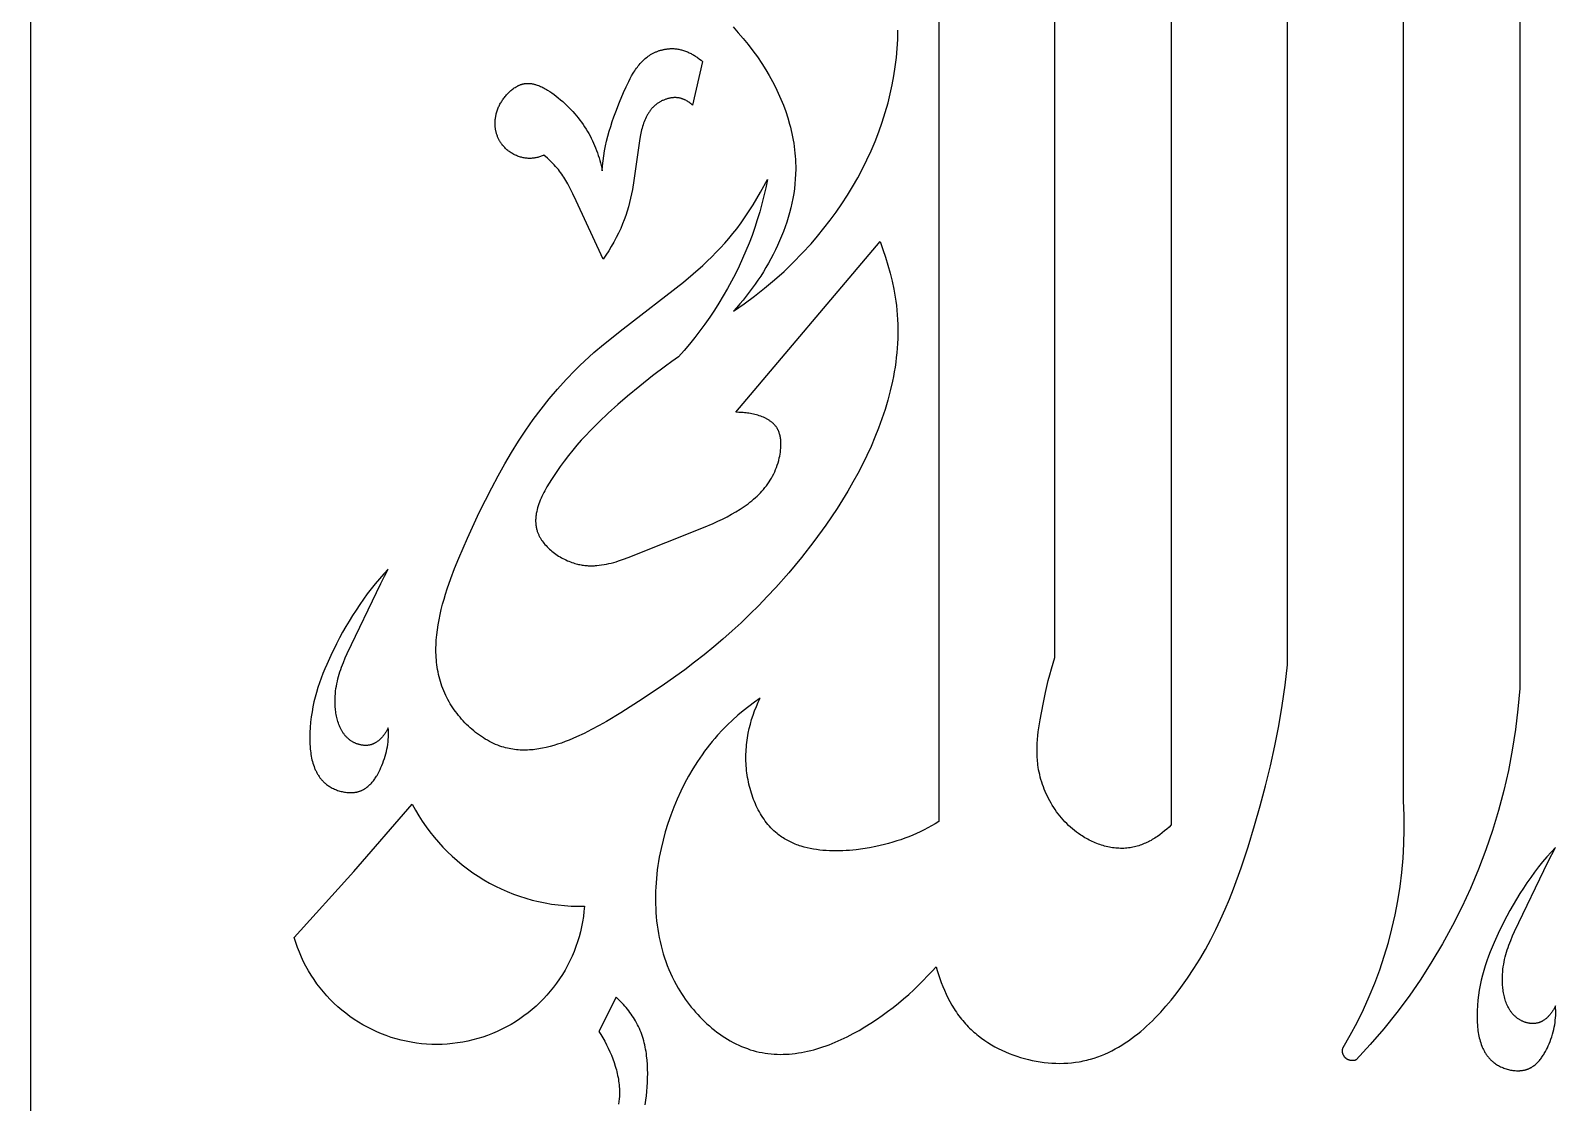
# Model space of a CAD drawing. Header units: millimetres. Extents: x 2992 to 3992, y 321 to 2321.
# Drawn here: x 2992.1 to 3445.5, y 1282.3 to 1599.6 of the extents above; entities that cross this region are included whole.
import ezdxf

# ---------------------------------------------------------------- set-up
doc = ezdxf.new("R2010")
doc.units = ezdxf.units.MM
doc.layers.add('Layer 05', color=12, linetype='Continuous', true_color=0xde0000)

msp = doc.modelspace()

# ---------------------------------------------------------------- linework, layer by layer
at = {"layer": 'Layer 05'}
msp.add_lwpolyline([(2992.09, 320.55), (3992.09, 320.55), (3992.09, 2320.55), (2992.09, 2320.55)], close=True, dxfattribs=at)
for points in [[(3329.68, 2057.74), (3329.68, 1364.45)], [(3364.08, 1411.84), (3364.08, 2026.86)], [(3295.28, 1414.06), (3295.28, 1949.29)], [(3398.48, 1371.56), (3398.48, 1812.72)], [(3432.88, 1779.74), (3432.88, 1404.87)], [(3260.88, 1770.54), (3260.88, 1365.43)], [(3200.01, 1600.65), (3201.54, 1598.94), (3203.03, 1597.21), (3204.47, 1595.43), (3205.87, 1593.62), (3207.22, 1591.77), (3208.51, 1589.87), (3209.74, 1587.92), (3210.73, 1586.25), (3211.67, 1584.55), (3212.56, 1582.82), (3213.4, 1581.05), (3214.18, 1579.27), (3214.91, 1577.46), (3215.58, 1575.62), (3216.19, 1573.77), (3216.73, 1571.9), (3216.98, 1570.96), (3217.21, 1570.02), (3217.42, 1569.07), (3217.62, 1568.12), (3217.8, 1567.17), (3217.96, 1566.21), (3218.1, 1565.26), (3218.22, 1564.3), (3218.32, 1563.34), (3218.41, 1562.38), (3218.47, 1561.41), (3218.52, 1560.45), (3218.54, 1559.49), (3218.55, 1558.52), (3218.52, 1557.08), (3218.44, 1555.64), (3218.32, 1554.21), (3218.15, 1552.77), (3217.95, 1551.34), (3217.7, 1549.91), (3217.41, 1548.49), (3217.08, 1547.07), (3216.72, 1545.66), (3216.32, 1544.26), (3215.88, 1542.86), (3215.4, 1541.47), (3214.9, 1540.09), (3214.36, 1538.72), (3213.78, 1537.36), (3213.18, 1536.01), (3212.55, 1534.67), (3211.88, 1533.35), (3211.19, 1532.04), (3210.48, 1530.74), (3209.74, 1529.46), (3208.97, 1528.19), (3208.18, 1526.94), (3207.36, 1525.71), (3206.53, 1524.5), (3205.67, 1523.3), (3204.79, 1522.12), (3203.9, 1520.97), (3202.99, 1519.83), (3202.06, 1518.72), (3201.11, 1517.62), (3200.16, 1516.55)], [(3200.16, 1516.55), (3203.29, 1518.7), (3206.35, 1520.96), (3209.34, 1523.31), (3212.26, 1525.76), (3215.09, 1528.31), (3217.84, 1530.95), (3220.51, 1533.68), (3223.08, 1536.5), (3225.03, 1538.77), (3226.92, 1541.08), (3228.75, 1543.45), (3230.52, 1545.86), (3232.22, 1548.32), (3233.85, 1550.83), (3235.41, 1553.38), (3236.9, 1555.98), (3238.31, 1558.62), (3239.65, 1561.3), (3240.9, 1564.03), (3242.07, 1566.79), (3243.16, 1569.59), (3244.16, 1572.44), (3245.07, 1575.31), (3245.88, 1578.23), (3246.53, 1580.86), (3247.11, 1583.51), (3247.6, 1586.18), (3248.01, 1588.87), (3248.34, 1591.57), (3248.58, 1594.27), (3248.74, 1596.97), (3248.81, 1599.67)], [(3161.28, 1558.09), (3161.39, 1559.58), (3161.54, 1561.06), (3161.74, 1562.53), (3161.99, 1563.99), (3162.27, 1565.44), (3162.59, 1566.89), (3162.96, 1568.33), (3163.35, 1569.77), (3163.78, 1571.2), (3164.25, 1572.64), (3164.74, 1574.06), (3165.26, 1575.49), (3166.38, 1578.35), (3167.59, 1581.22), (3168.34, 1582.89), (3169.14, 1584.55), (3169.56, 1585.36), (3169.99, 1586.16), (3170.45, 1586.93), (3170.68, 1587.32), (3170.92, 1587.69), (3171.17, 1588.06), (3171.43, 1588.42), (3171.69, 1588.78), (3171.95, 1589.13), (3172.23, 1589.47), (3172.51, 1589.8), (3172.8, 1590.12), (3173.09, 1590.44), (3173.4, 1590.74), (3173.71, 1591.04), (3174.04, 1591.32), (3174.37, 1591.59), (3174.71, 1591.86), (3174.88, 1591.98), (3175.06, 1592.11), (3175.24, 1592.23), (3175.42, 1592.35), (3175.6, 1592.46), (3175.79, 1592.57), (3175.97, 1592.68), (3176.16, 1592.78), (3176.35, 1592.88), (3176.54, 1592.98), (3176.74, 1593.08), (3176.93, 1593.17), (3177.13, 1593.25), (3177.33, 1593.34), (3177.53, 1593.42), (3177.74, 1593.49), (3177.94, 1593.57), (3178.15, 1593.64), (3178.36, 1593.7), (3178.57, 1593.77), (3178.78, 1593.83), (3178.99, 1593.88), (3179.2, 1593.93), (3179.42, 1593.98), (3179.63, 1594.02), (3179.85, 1594.06), (3180.06, 1594.1), (3180.28, 1594.13), (3180.5, 1594.16), (3180.72, 1594.19), (3180.93, 1594.21), (3181.15, 1594.22), (3181.37, 1594.23), (3181.59, 1594.24), (3181.81, 1594.24), (3182.03, 1594.24), (3182.24, 1594.24), (3182.46, 1594.23), (3182.76, 1594.21), (3183.05, 1594.18), (3183.35, 1594.14), (3183.64, 1594.1), (3183.93, 1594.04), (3184.22, 1593.99), (3184.51, 1593.92), (3184.79, 1593.85), (3185.08, 1593.77), (3185.36, 1593.68), (3185.65, 1593.59), (3185.93, 1593.49), (3186.21, 1593.38), (3186.48, 1593.27), (3186.76, 1593.15), (3187.03, 1593.03), (3187.3, 1592.9), (3187.56, 1592.77), (3187.83, 1592.63), (3188.09, 1592.48), (3188.35, 1592.33), (3188.6, 1592.18), (3188.85, 1592.02), (3189.1, 1591.86), (3189.35, 1591.69), (3189.59, 1591.52), (3190.07, 1591.16), (3190.53, 1590.8), (3190.97, 1590.42)], [(3190.97, 1590.42), (3188.03, 1577.51)], [(3144.03, 1562.68), (3143.77, 1562.57), (3143.51, 1562.47), (3143.25, 1562.37), (3142.99, 1562.28), (3142.72, 1562.2), (3142.45, 1562.12), (3142.19, 1562.05), (3141.91, 1561.99), (3141.64, 1561.93), (3141.37, 1561.88), (3141.09, 1561.84), (3140.81, 1561.8), (3140.53, 1561.77), (3140.26, 1561.75), (3139.98, 1561.74), (3139.69, 1561.74), (3139.4, 1561.75), (3139.1, 1561.77), (3138.81, 1561.79), (3138.51, 1561.83), (3138.22, 1561.88), (3137.92, 1561.93), (3137.63, 1561.99), (3137.34, 1562.07), (3137.05, 1562.15), (3136.76, 1562.24), (3136.48, 1562.34), (3136.19, 1562.44), (3135.91, 1562.56), (3135.63, 1562.68), (3135.36, 1562.81), (3135.09, 1562.95), (3134.82, 1563.09), (3134.56, 1563.25), (3134.3, 1563.41), (3134.04, 1563.57), (3133.79, 1563.75), (3133.55, 1563.93), (3133.31, 1564.12), (3133.08, 1564.31), (3132.85, 1564.51), (3132.63, 1564.72), (3132.42, 1564.93), (3132.21, 1565.15), (3132.01, 1565.37), (3131.81, 1565.6), (3131.63, 1565.84), (3131.45, 1566.08), (3131.33, 1566.25), (3131.21, 1566.44), (3131.09, 1566.62), (3130.98, 1566.81), (3130.87, 1566.99), (3130.77, 1567.18), (3130.67, 1567.38), (3130.57, 1567.57), (3130.48, 1567.77), (3130.4, 1567.97), (3130.32, 1568.17), (3130.24, 1568.37), (3130.17, 1568.58), (3130.1, 1568.78), (3130.03, 1568.99), (3129.97, 1569.2), (3129.92, 1569.4), (3129.86, 1569.62), (3129.82, 1569.83), (3129.77, 1570.04), (3129.73, 1570.25), (3129.7, 1570.47), (3129.67, 1570.68), (3129.64, 1570.89), (3129.62, 1571.11), (3129.6, 1571.32), (3129.59, 1571.54), (3129.58, 1571.76), (3129.57, 1571.97), (3129.57, 1572.19), (3129.57, 1572.4), (3129.58, 1572.62), (3129.6, 1572.92), (3129.62, 1573.22), (3129.66, 1573.51), (3129.7, 1573.81), (3129.74, 1574.1), (3129.8, 1574.4), (3129.86, 1574.69), (3129.93, 1574.98), (3130.01, 1575.27), (3130.1, 1575.56), (3130.19, 1575.84), (3130.29, 1576.13), (3130.39, 1576.41), (3130.5, 1576.69), (3130.62, 1576.97), (3130.75, 1577.24), (3130.88, 1577.51), (3131.02, 1577.78), (3131.16, 1578.05), (3131.32, 1578.31), (3131.47, 1578.57), (3131.64, 1578.83), (3131.81, 1579.08), (3131.98, 1579.33), (3132.16, 1579.58), (3132.35, 1579.82), (3132.54, 1580.06), (3132.74, 1580.3), (3132.94, 1580.53), (3133.15, 1580.76), (3133.36, 1580.98), (3133.58, 1581.2), (3133.8, 1581.42), (3134.03, 1581.63), (3134.27, 1581.84), (3134.51, 1582.04), (3134.75, 1582.24), (3135, 1582.42), (3135.25, 1582.6), (3135.51, 1582.77), (3135.77, 1582.93), (3136.03, 1583.08), (3136.16, 1583.15), (3136.29, 1583.22), (3136.43, 1583.29), (3136.56, 1583.35), (3136.7, 1583.41), (3136.83, 1583.47), (3136.97, 1583.53), (3137.1, 1583.58), (3137.24, 1583.63), (3137.38, 1583.67), (3137.52, 1583.71), (3137.66, 1583.75), (3137.82, 1583.79), (3137.98, 1583.83), (3138.15, 1583.86), (3138.31, 1583.89), (3138.48, 1583.91), (3138.65, 1583.93), (3138.81, 1583.94), (3138.98, 1583.95), (3139.15, 1583.96), (3139.32, 1583.96), (3139.48, 1583.96), (3139.65, 1583.95), (3139.82, 1583.94), (3139.99, 1583.92), (3140.16, 1583.9), (3140.33, 1583.88), (3140.5, 1583.86), (3140.67, 1583.83), (3140.84, 1583.79), (3141.01, 1583.75), (3141.18, 1583.71), (3141.35, 1583.67), (3141.52, 1583.62), (3141.69, 1583.57), (3142.03, 1583.46), (3142.37, 1583.34), (3142.71, 1583.21), (3143.05, 1583.06), (3143.39, 1582.9), (3143.73, 1582.74), (3144.07, 1582.56), (3144.41, 1582.38), (3144.74, 1582.19), (3145.07, 1581.99), (3145.73, 1581.56), (3146.39, 1581.12), (3147.03, 1580.65), (3147.66, 1580.17), (3148.28, 1579.67), (3148.95, 1579.12), (3149.6, 1578.55), (3150.23, 1577.97), (3150.84, 1577.39), (3151.44, 1576.8), (3152.02, 1576.2), (3152.59, 1575.59), (3153.13, 1574.97), (3153.66, 1574.35), (3154.18, 1573.72), (3154.67, 1573.08), (3155.15, 1572.43), (3155.61, 1571.77), (3156.06, 1571.11), (3156.48, 1570.44), (3156.9, 1569.76), (3157.29, 1569.08), (3157.67, 1568.39), (3158.03, 1567.69), (3158.38, 1566.99), (3158.71, 1566.28), (3159.02, 1565.56), (3159.32, 1564.84), (3159.6, 1564.11), (3159.87, 1563.38), (3160.12, 1562.64), (3160.35, 1561.89), (3160.57, 1561.14), (3160.77, 1560.39), (3160.95, 1559.62), (3161.13, 1558.86), (3161.28, 1558.09)], [(3188.03, 1577.51), (3187.83, 1577.69), (3187.62, 1577.87), (3187.4, 1578.04), (3187.18, 1578.2), (3186.96, 1578.36), (3186.73, 1578.52), (3186.49, 1578.66), (3186.26, 1578.8), (3186.01, 1578.94), (3185.77, 1579.06), (3185.64, 1579.12), (3185.52, 1579.17), (3185.39, 1579.23), (3185.27, 1579.28), (3185.14, 1579.33), (3185.01, 1579.38), (3184.88, 1579.42), (3184.75, 1579.46), (3184.62, 1579.5), (3184.48, 1579.54), (3184.35, 1579.57), (3184.22, 1579.6), (3184.01, 1579.64), (3183.79, 1579.67), (3183.58, 1579.7), (3183.36, 1579.72), (3183.14, 1579.73), (3182.92, 1579.74), (3182.71, 1579.74), (3182.49, 1579.73), (3182.27, 1579.72), (3182.05, 1579.7), (3181.83, 1579.67), (3181.61, 1579.64), (3181.39, 1579.61), (3181.17, 1579.56), (3180.95, 1579.51), (3180.74, 1579.46), (3180.52, 1579.4), (3180.31, 1579.33), (3180.09, 1579.26), (3179.88, 1579.19), (3179.67, 1579.11), (3179.47, 1579.02), (3179.26, 1578.93), (3179.06, 1578.84), (3178.86, 1578.74), (3178.66, 1578.64), (3178.47, 1578.53), (3178.27, 1578.42), (3178.09, 1578.31), (3177.9, 1578.19), (3177.72, 1578.07), (3177.54, 1577.95), (3177.35, 1577.8), (3177.16, 1577.65), (3176.97, 1577.5), (3176.79, 1577.34), (3176.61, 1577.18), (3176.44, 1577.02), (3176.27, 1576.85), (3176.11, 1576.68), (3175.95, 1576.5), (3175.8, 1576.33), (3175.65, 1576.14), (3175.51, 1575.96), (3175.37, 1575.77), (3175.23, 1575.58), (3175.09, 1575.38), (3174.97, 1575.18), (3174.84, 1574.98), (3174.72, 1574.78), (3174.6, 1574.57), (3174.49, 1574.36), (3174.37, 1574.15), (3174.27, 1573.94), (3174.06, 1573.5), (3173.87, 1573.05), (3173.69, 1572.59), (3173.52, 1572.13), (3173.36, 1571.66), (3173.22, 1571.18), (3173.08, 1570.69), (3172.95, 1570.2), (3172.83, 1569.7), (3172.61, 1568.69), (3172.42, 1567.67), (3172.09, 1565.6), (3170.66, 1555.2), (3170.2, 1552.54), (3169.94, 1551.23), (3169.65, 1549.94), (3169.34, 1548.65), (3169.01, 1547.37), (3168.64, 1546.11), (3168.23, 1544.85), (3167.79, 1543.6), (3167.31, 1542.37), (3166.74, 1541.01), (3166.11, 1539.66), (3165.44, 1538.32), (3164.72, 1537), (3163.97, 1535.7), (3163.19, 1534.41), (3162.37, 1533.15), (3161.54, 1531.91)], [(3161.54, 1531.91), (3153.56, 1549.21), (3152.62, 1551.27), (3152.13, 1552.28), (3151.62, 1553.28), (3151.08, 1554.26), (3150.52, 1555.23), (3149.93, 1556.17), (3149.62, 1556.63), (3149.3, 1557.09), (3148.97, 1557.54), (3148.64, 1557.99), (3148.29, 1558.42), (3147.94, 1558.85), (3147.49, 1559.37), (3147.03, 1559.87), (3146.55, 1560.36), (3146.06, 1560.84), (3145.57, 1561.31), (3145.06, 1561.78), (3144.03, 1562.68)], [(3243.54, 1537.12), (3244.36, 1534.82), (3245.12, 1532.5), (3245.84, 1530.16), (3246.49, 1527.8), (3247.07, 1525.43), (3247.58, 1523.05), (3247.8, 1521.85), (3248, 1520.65), (3248.18, 1519.45), (3248.34, 1518.25), (3248.49, 1516.85), (3248.61, 1515.44), (3248.7, 1514.04), (3248.75, 1512.63), (3248.78, 1511.23), (3248.78, 1509.82), (3248.75, 1508.42), (3248.68, 1507.01), (3248.59, 1505.6), (3248.47, 1504.2), (3248.33, 1502.79), (3248.15, 1501.39), (3247.95, 1499.99), (3247.72, 1498.58), (3247.47, 1497.18), (3247.19, 1495.78), (3246.55, 1492.99), (3245.82, 1490.21), (3245, 1487.44), (3244.08, 1484.68), (3243.08, 1481.94), (3242, 1479.21), (3240.84, 1476.5), (3239.61, 1473.81), (3238.3, 1471.14), (3236.93, 1468.49), (3235.49, 1465.87), (3233.99, 1463.27), (3232.44, 1460.7), (3230.83, 1458.16), (3229.18, 1455.66), (3227.48, 1453.18), (3223.95, 1448.34), (3220.29, 1443.65), (3216.52, 1439.12), (3212.68, 1434.78), (3210.14, 1432.05), (3207.59, 1429.4), (3205, 1426.83), (3202.38, 1424.32), (3199.72, 1421.87), (3197.02, 1419.48), (3194.28, 1417.14), (3191.48, 1414.85), (3188.63, 1412.61), (3185.72, 1410.4), (3179.7, 1406.08), (3173.4, 1401.85), (3166.78, 1397.68), (3162.51, 1395.12), (3160.33, 1393.88), (3158.13, 1392.7), (3155.92, 1391.57), (3153.69, 1390.52), (3152.57, 1390.03), (3151.45, 1389.56), (3150.33, 1389.12), (3149.21, 1388.71), (3148.09, 1388.33), (3146.97, 1387.98), (3145.84, 1387.67), (3144.73, 1387.39), (3143.61, 1387.15), (3143.05, 1387.05), (3142.49, 1386.96), (3141.94, 1386.87), (3141.38, 1386.8), (3140.83, 1386.74), (3140.28, 1386.69), (3139.72, 1386.65), (3139.17, 1386.62), (3138.62, 1386.61), (3138.07, 1386.6), (3137.52, 1386.61), (3136.98, 1386.64), (3136.43, 1386.67), (3135.89, 1386.72), (3135.35, 1386.78), (3134.81, 1386.85), (3134.27, 1386.94), (3133.73, 1387.05), (3133.2, 1387.16), (3132.66, 1387.29), (3132.13, 1387.44), (3131.6, 1387.6), (3130.97, 1387.82), (3130.35, 1388.05), (3129.72, 1388.3), (3129.11, 1388.58), (3128.49, 1388.87), (3127.88, 1389.19), (3127.28, 1389.52), (3126.68, 1389.87), (3126.09, 1390.23), (3125.51, 1390.62), (3124.93, 1391.02), (3124.37, 1391.43), (3123.8, 1391.86), (3123.25, 1392.31), (3122.71, 1392.77), (3122.18, 1393.24), (3121.65, 1393.72), (3121.14, 1394.22), (3120.64, 1394.73), (3120.15, 1395.25), (3119.67, 1395.78), (3119.2, 1396.32), (3118.75, 1396.87), (3118.31, 1397.43), (3117.88, 1398), (3117.46, 1398.57), (3117.06, 1399.15), (3116.68, 1399.74), (3116.31, 1400.34), (3115.95, 1400.94), (3115.61, 1401.54), (3115.29, 1402.15), (3114.96, 1402.82), (3114.65, 1403.5), (3114.36, 1404.17), (3114.08, 1404.85), (3113.83, 1405.54), (3113.59, 1406.23), (3113.37, 1406.92), (3113.17, 1407.62), (3112.99, 1408.32), (3112.83, 1409.02), (3112.68, 1409.73), (3112.55, 1410.44), (3112.43, 1411.16), (3112.33, 1411.88), (3112.25, 1412.6), (3112.18, 1413.32), (3112.13, 1414.05), (3112.1, 1414.78), (3112.07, 1415.51), (3112.06, 1416.24), (3112.07, 1416.98), (3112.09, 1417.72), (3112.12, 1418.46), (3112.17, 1419.2), (3112.3, 1420.69), (3112.48, 1422.19), (3112.71, 1423.7), (3112.98, 1425.21), (3113.29, 1426.72), (3113.64, 1428.24), (3114.03, 1429.76), (3114.45, 1431.28), (3114.91, 1432.8), (3115.39, 1434.32), (3116.44, 1437.36), (3117.59, 1440.39), (3118.8, 1443.39), (3121.37, 1449.33), (3124.89, 1456.94), (3128.56, 1464.27), (3130.47, 1467.82), (3132.42, 1471.3), (3134.44, 1474.7), (3136.52, 1478.03), (3138.66, 1481.28), (3140.88, 1484.45), (3143.18, 1487.54), (3145.57, 1490.56), (3148.05, 1493.49), (3150.62, 1496.33), (3153.29, 1499.1), (3154.67, 1500.45), (3156.07, 1501.78), (3158.81, 1504.25), (3161.63, 1506.65), (3167.47, 1511.32), (3185.36, 1525.16), (3188.23, 1527.58), (3191.02, 1530.07), (3192.38, 1531.34), (3193.72, 1532.63), (3195.04, 1533.95), (3196.32, 1535.3), (3197.57, 1536.67), (3198.79, 1538.06), (3199.98, 1539.49), (3201.13, 1540.95), (3202.4, 1542.66), (3203.62, 1544.42), (3204.8, 1546.2), (3205.94, 1548.01), (3208.12, 1551.71), (3210.19, 1555.46)], [(3210.19, 1555.46), (3209.7, 1553.07), (3209.15, 1550.68), (3208.55, 1548.31), (3207.9, 1545.95), (3207.19, 1543.61), (3206.43, 1541.28), (3205.62, 1538.97), (3204.75, 1536.68), (3203.82, 1534.37), (3202.83, 1532.09), (3201.79, 1529.83), (3200.69, 1527.6), (3199.55, 1525.38), (3198.35, 1523.2), (3197.1, 1521.04), (3195.81, 1518.91), (3194.47, 1516.8), (3193.09, 1514.73), (3191.66, 1512.69), (3190.19, 1510.68), (3188.67, 1508.71), (3187.12, 1506.77), (3185.53, 1504.87), (3183.9, 1503)], [(3200.84, 1486.59), (3243.54, 1537.12)], [(3183.9, 1503), (3181.93, 1501.64), (3179.98, 1500.24), (3176.14, 1497.36), (3172.39, 1494.38), (3168.74, 1491.34), (3165.88, 1488.87), (3163.08, 1486.36), (3160.35, 1483.79), (3157.69, 1481.11), (3156.38, 1479.72), (3155.08, 1478.3), (3153.81, 1476.84), (3152.54, 1475.34), (3151.29, 1473.78), (3150.06, 1472.18), (3148.84, 1470.52), (3147.63, 1468.8), (3146.22, 1466.69), (3145.55, 1465.6), (3144.9, 1464.5), (3144.28, 1463.39), (3143.99, 1462.84), (3143.71, 1462.28), (3143.45, 1461.72), (3143.19, 1461.16), (3142.96, 1460.59), (3142.73, 1460.03), (3142.53, 1459.47), (3142.34, 1458.91), (3142.17, 1458.35), (3142.02, 1457.79), (3141.88, 1457.23), (3141.83, 1456.96), (3141.77, 1456.68), (3141.73, 1456.4), (3141.69, 1456.13), (3141.65, 1455.85), (3141.62, 1455.58), (3141.6, 1455.3), (3141.58, 1455.03), (3141.57, 1454.76), (3141.57, 1454.49), (3141.57, 1454.22), (3141.58, 1453.95), (3141.6, 1453.68), (3141.62, 1453.41), (3141.65, 1453.15), (3141.68, 1452.88), (3141.73, 1452.62), (3141.78, 1452.35), (3141.84, 1452.09), (3141.91, 1451.83), (3141.98, 1451.58), (3142.06, 1451.32), (3142.13, 1451.12), (3142.21, 1450.91), (3142.29, 1450.71), (3142.38, 1450.51), (3142.47, 1450.31), (3142.56, 1450.11), (3142.66, 1449.92), (3142.76, 1449.72), (3142.87, 1449.53), (3142.99, 1449.33), (3143.1, 1449.14), (3143.22, 1448.95), (3143.35, 1448.76), (3143.48, 1448.57), (3143.75, 1448.2), (3144.03, 1447.84), (3144.33, 1447.48), (3144.64, 1447.13), (3144.97, 1446.78), (3145.31, 1446.45), (3145.66, 1446.12), (3146.02, 1445.8), (3146.39, 1445.48), (3146.77, 1445.18), (3147.16, 1444.89), (3147.56, 1444.6), (3147.96, 1444.32), (3148.38, 1444.06), (3148.8, 1443.8), (3149.22, 1443.55), (3149.65, 1443.32), (3150.09, 1443.1), (3150.53, 1442.88), (3150.97, 1442.68), (3151.41, 1442.49), (3151.86, 1442.32), (3152.31, 1442.15), (3152.75, 1442), (3153.2, 1441.86), (3153.56, 1441.76), (3153.93, 1441.67), (3154.29, 1441.58), (3154.65, 1441.51), (3155.01, 1441.44), (3155.37, 1441.38), (3155.73, 1441.33), (3156.09, 1441.28), (3156.45, 1441.25), (3156.8, 1441.22), (3157.16, 1441.2), (3157.52, 1441.18), (3157.88, 1441.17), (3158.24, 1441.17), (3158.59, 1441.18), (3158.95, 1441.19), (3159.31, 1441.21), (3159.66, 1441.24), (3160.38, 1441.31), (3161.09, 1441.4), (3161.81, 1441.52), (3162.52, 1441.65), (3163.23, 1441.81), (3163.95, 1441.98), (3164.67, 1442.18), (3165.38, 1442.38), (3166.1, 1442.61), (3167.54, 1443.1), (3168.99, 1443.63), (3191.24, 1452.46), (3194.11, 1453.7), (3195.51, 1454.34), (3196.89, 1455.01), (3198.24, 1455.7), (3199.56, 1456.41), (3200.84, 1457.15), (3202.09, 1457.92), (3202.69, 1458.31), (3203.29, 1458.72), (3203.87, 1459.13), (3204.45, 1459.55), (3205.01, 1459.98), (3205.56, 1460.42), (3206.09, 1460.87), (3206.61, 1461.33), (3207.12, 1461.8), (3207.62, 1462.28), (3208.1, 1462.77), (3208.56, 1463.27), (3209.02, 1463.79), (3209.45, 1464.31), (3209.87, 1464.85), (3210.27, 1465.4), (3210.66, 1465.97), (3211.03, 1466.54), (3211.38, 1467.13), (3211.71, 1467.73), (3212.03, 1468.35), (3212.33, 1468.98), (3212.6, 1469.63), (3212.86, 1470.29), (3213.1, 1470.96), (3213.32, 1471.65), (3213.51, 1472.36), (3213.69, 1473.08), (3213.81, 1473.65), (3213.92, 1474.22), (3214.01, 1474.8), (3214.08, 1475.39), (3214.14, 1475.98), (3214.16, 1476.27), (3214.17, 1476.56), (3214.18, 1476.85), (3214.18, 1477.14), (3214.18, 1477.43), (3214.17, 1477.72), (3214.16, 1478), (3214.13, 1478.29), (3214.11, 1478.57), (3214.07, 1478.85), (3214.03, 1479.12), (3213.98, 1479.4), (3213.92, 1479.66), (3213.86, 1479.93), (3213.79, 1480.19), (3213.7, 1480.45), (3213.66, 1480.58), (3213.62, 1480.7), (3213.57, 1480.83), (3213.52, 1480.95), (3213.47, 1481.07), (3213.41, 1481.19), (3213.36, 1481.31), (3213.3, 1481.43), (3213.24, 1481.55), (3213.18, 1481.66), (3213.11, 1481.77), (3213.04, 1481.89), (3212.94, 1482.05), (3212.83, 1482.21), (3212.72, 1482.37), (3212.6, 1482.52), (3212.47, 1482.67), (3212.34, 1482.82), (3212.21, 1482.96), (3212.07, 1483.1), (3211.93, 1483.24), (3211.79, 1483.37), (3211.64, 1483.51), (3211.49, 1483.63), (3211.33, 1483.76), (3211.17, 1483.88), (3211, 1484), (3210.83, 1484.12), (3210.66, 1484.23), (3210.49, 1484.34), (3210.31, 1484.45), (3210.13, 1484.55), (3209.95, 1484.65), (3209.76, 1484.75), (3209.38, 1484.94), (3208.99, 1485.12), (3208.59, 1485.28), (3208.18, 1485.44), (3207.76, 1485.58), (3207.34, 1485.72), (3206.91, 1485.84), (3206.48, 1485.95), (3206.05, 1486.06), (3205.61, 1486.15), (3205.17, 1486.23), (3204.72, 1486.31), (3204.28, 1486.37), (3203.84, 1486.43), (3203.4, 1486.48), (3202.96, 1486.52), (3202.53, 1486.55), (3202.1, 1486.57), (3201.67, 1486.58), (3201.26, 1486.59), (3200.84, 1486.59)], [(3097.93, 1440.15), (3096.63, 1438.75), (3095.36, 1437.31), (3094.12, 1435.84), (3092.91, 1434.34), (3091.74, 1432.82), (3090.6, 1431.26), (3089.49, 1429.69), (3088.41, 1428.08), (3087.37, 1426.46), (3086.35, 1424.82), (3085.37, 1423.16), (3084.42, 1421.49), (3083.5, 1419.8), (3082.62, 1418.09), (3080.94, 1414.66), (3079.73, 1411.97), (3079.15, 1410.62), (3078.61, 1409.26), (3078.09, 1407.89), (3077.6, 1406.51), (3077.14, 1405.12), (3076.71, 1403.71), (3076.32, 1402.29), (3075.96, 1400.85), (3075.65, 1399.39), (3075.38, 1397.91), (3075.15, 1396.41), (3074.97, 1394.9), (3074.83, 1393.35), (3074.75, 1391.79), (3074.72, 1390.71), (3074.72, 1389.62), (3074.75, 1388.54), (3074.81, 1387.45), (3074.86, 1386.91), (3074.92, 1386.37), (3074.99, 1385.84), (3075.07, 1385.31), (3075.16, 1384.79), (3075.26, 1384.27), (3075.37, 1383.75), (3075.5, 1383.24), (3075.64, 1382.74), (3075.8, 1382.25), (3075.97, 1381.76), (3076.15, 1381.28), (3076.25, 1381.05), (3076.35, 1380.82), (3076.46, 1380.59), (3076.57, 1380.36), (3076.68, 1380.13), (3076.8, 1379.91), (3076.92, 1379.69), (3077.04, 1379.48), (3077.18, 1379.26), (3077.31, 1379.05), (3077.45, 1378.84), (3077.59, 1378.64), (3077.74, 1378.44), (3077.89, 1378.24), (3078.05, 1378.05), (3078.21, 1377.86), (3078.38, 1377.67), (3078.55, 1377.49), (3078.72, 1377.31), (3078.9, 1377.13), (3079.09, 1376.96), (3079.28, 1376.79), (3079.48, 1376.63), (3079.68, 1376.47), (3079.94, 1376.27), (3080.22, 1376.08), (3080.5, 1375.89), (3080.79, 1375.71), (3081.08, 1375.54), (3081.38, 1375.38), (3081.69, 1375.23), (3082, 1375.08), (3082.32, 1374.95), (3082.64, 1374.82), (3082.97, 1374.7), (3083.3, 1374.59), (3083.63, 1374.49), (3083.96, 1374.4), (3084.3, 1374.31), (3084.64, 1374.24), (3084.98, 1374.18), (3085.32, 1374.13), (3085.65, 1374.09), (3085.99, 1374.06), (3086.33, 1374.04), (3086.67, 1374.03), (3087, 1374.03), (3087.33, 1374.04), (3087.5, 1374.05), (3087.66, 1374.07), (3087.83, 1374.08), (3087.99, 1374.1), (3088.15, 1374.13), (3088.31, 1374.15), (3088.47, 1374.18), (3088.63, 1374.21), (3088.79, 1374.25), (3088.95, 1374.28), (3089.1, 1374.33), (3089.25, 1374.37), (3089.41, 1374.42), (3089.56, 1374.47), (3089.71, 1374.52), (3089.85, 1374.58), (3089.99, 1374.64), (3090.13, 1374.69), (3090.26, 1374.76), (3090.39, 1374.82), (3090.52, 1374.89), (3090.65, 1374.96), (3090.78, 1375.03), (3090.91, 1375.11), (3091.03, 1375.18), (3091.16, 1375.26), (3091.28, 1375.35), (3091.4, 1375.43), (3091.52, 1375.52), (3091.64, 1375.61), (3091.87, 1375.79), (3092.1, 1375.99), (3092.32, 1376.19), (3092.54, 1376.4), (3092.75, 1376.62), (3092.96, 1376.85), (3093.17, 1377.08), (3093.36, 1377.32), (3093.56, 1377.56), (3093.74, 1377.81), (3093.93, 1378.07), (3094.11, 1378.33), (3094.28, 1378.6), (3094.45, 1378.87), (3094.62, 1379.14), (3094.94, 1379.7), (3095.24, 1380.27), (3095.52, 1380.85), (3095.79, 1381.44), (3096.04, 1382.03), (3096.32, 1382.72), (3096.58, 1383.42), (3096.82, 1384.12), (3097.03, 1384.81), (3097.23, 1385.51), (3097.4, 1386.21), (3097.55, 1386.91), (3097.68, 1387.61), (3097.79, 1388.31), (3097.88, 1389.02), (3097.94, 1389.72), (3097.98, 1390.43), (3098, 1391.13), (3098, 1391.84), (3097.98, 1392.55), (3097.93, 1393.25)], [(3097.93, 1393.25), (3097.84, 1393.05), (3097.74, 1392.85), (3097.63, 1392.65), (3097.52, 1392.45), (3097.41, 1392.25), (3097.29, 1392.05), (3097.17, 1391.85), (3097.04, 1391.65), (3096.91, 1391.46), (3096.78, 1391.27), (3096.64, 1391.08), (3096.5, 1390.89), (3096.35, 1390.71), (3096.2, 1390.53), (3096.05, 1390.35), (3095.89, 1390.18), (3095.73, 1390.01), (3095.57, 1389.85), (3095.4, 1389.69), (3095.22, 1389.54), (3095.05, 1389.39), (3094.87, 1389.25), (3094.69, 1389.11), (3094.5, 1388.98), (3094.31, 1388.86), (3094.12, 1388.75), (3094.02, 1388.69), (3093.92, 1388.64), (3093.82, 1388.59), (3093.72, 1388.54), (3093.62, 1388.49), (3093.52, 1388.45), (3093.42, 1388.4), (3093.32, 1388.36), (3093.21, 1388.32), (3093.11, 1388.29), (3093, 1388.25), (3092.9, 1388.22), (3092.72, 1388.17), (3092.55, 1388.13), (3092.37, 1388.09), (3092.2, 1388.06), (3092.02, 1388.04), (3091.84, 1388.02), (3091.66, 1388), (3091.47, 1388), (3091.29, 1387.99), (3091.11, 1387.99), (3090.92, 1388), (3090.74, 1388.01), (3090.55, 1388.03), (3090.37, 1388.05), (3090.19, 1388.08), (3090, 1388.11), (3089.82, 1388.14), (3089.64, 1388.18), (3089.46, 1388.23), (3089.27, 1388.28), (3089.09, 1388.33), (3088.92, 1388.39), (3088.74, 1388.45), (3088.56, 1388.51), (3088.39, 1388.58), (3088.22, 1388.65), (3088.05, 1388.73), (3087.88, 1388.81), (3087.71, 1388.89), (3087.55, 1388.98), (3087.39, 1389.07), (3087.23, 1389.16), (3087.06, 1389.27), (3086.89, 1389.38), (3086.72, 1389.5), (3086.56, 1389.62), (3086.4, 1389.74), (3086.24, 1389.87), (3086.09, 1390), (3085.94, 1390.14), (3085.79, 1390.28), (3085.65, 1390.42), (3085.51, 1390.56), (3085.38, 1390.71), (3085.24, 1390.86), (3085.11, 1391.02), (3084.99, 1391.17), (3084.87, 1391.33), (3084.75, 1391.5), (3084.63, 1391.66), (3084.52, 1391.83), (3084.41, 1392), (3084.3, 1392.17), (3084.19, 1392.35), (3084.09, 1392.53), (3083.99, 1392.71), (3083.81, 1393.08), (3083.63, 1393.45), (3083.47, 1393.84), (3083.31, 1394.23), (3083.17, 1394.63), (3083.04, 1395.03), (3082.92, 1395.44), (3082.81, 1395.86), (3082.71, 1396.28), (3082.62, 1396.7), (3082.53, 1397.13), (3082.46, 1397.56), (3082.4, 1397.99), (3082.34, 1398.42), (3082.3, 1398.86), (3082.26, 1399.29), (3082.23, 1399.72), (3082.21, 1400.16), (3082.2, 1400.59), (3082.19, 1401.02), (3082.2, 1401.79), (3082.24, 1402.56), (3082.29, 1403.31), (3082.37, 1404.06), (3082.47, 1404.8), (3082.58, 1405.54), (3082.72, 1406.27), (3082.88, 1406.99), (3083.05, 1407.7), (3083.24, 1408.41), (3083.44, 1409.11), (3083.66, 1409.81), (3083.89, 1410.51), (3084.14, 1411.2), (3084.66, 1412.56), (3085.23, 1413.91), (3085.83, 1415.25), (3095.77, 1435.97), (3096.83, 1438.07), (3097.93, 1440.15)], [(3260.15, 1322.51), (3260.47, 1321.33), (3260.83, 1320.15), (3261.21, 1318.98), (3261.63, 1317.81), (3262.07, 1316.66), (3262.55, 1315.52), (3263.06, 1314.39), (3263.6, 1313.27), (3264.18, 1312.18), (3264.79, 1311.1), (3265.44, 1310.04), (3265.77, 1309.52), (3266.12, 1309.01), (3266.47, 1308.5), (3266.84, 1308), (3267.21, 1307.51), (3267.59, 1307.02), (3267.99, 1306.54), (3268.39, 1306.07), (3268.8, 1305.61), (3269.23, 1305.15), (3269.62, 1304.74), (3270.03, 1304.33), (3270.44, 1303.93), (3270.86, 1303.54), (3271.29, 1303.16), (3271.73, 1302.78), (3272.17, 1302.41), (3272.62, 1302.05), (3273.54, 1301.35), (3274.49, 1300.67), (3275.47, 1300.03), (3276.46, 1299.42), (3277.48, 1298.83), (3278.52, 1298.28), (3279.58, 1297.76), (3280.66, 1297.27), (3281.75, 1296.81), (3282.86, 1296.38), (3283.98, 1295.99), (3285.11, 1295.62), (3286.25, 1295.3), (3287.41, 1295), (3288.56, 1294.74), (3289.73, 1294.51), (3290.9, 1294.32), (3292.07, 1294.16), (3293.24, 1294.04), (3294.41, 1293.96), (3295.58, 1293.91), (3296.75, 1293.89), (3297.91, 1293.92), (3299.07, 1293.98), (3300.22, 1294.07), (3301.36, 1294.21), (3302.49, 1294.38), (3303.05, 1294.48), (3303.61, 1294.6), (3304.16, 1294.72), (3304.72, 1294.85), (3305.27, 1294.99), (3305.82, 1295.14), (3306.9, 1295.47), (3307.97, 1295.83), (3309.03, 1296.23), (3310.08, 1296.66), (3311.11, 1297.13), (3312.12, 1297.63), (3313.13, 1298.16), (3314.12, 1298.71), (3315.09, 1299.3), (3316.06, 1299.92), (3317.01, 1300.56), (3317.94, 1301.22), (3318.87, 1301.92), (3319.78, 1302.63), (3320.68, 1303.37), (3321.56, 1304.12), (3322.43, 1304.9), (3323.29, 1305.7), (3324.13, 1306.51), (3324.96, 1307.34), (3326.58, 1309.05), (3328.15, 1310.81), (3329.67, 1312.62), (3331.14, 1314.47), (3332.55, 1316.34), (3334.52, 1319.11), (3336.38, 1321.92), (3338.14, 1324.76), (3339.81, 1327.64), (3341.39, 1330.56), (3342.89, 1333.5), (3344.31, 1336.48), (3345.65, 1339.49), (3346.93, 1342.52), (3348.14, 1345.58), (3350.4, 1351.75), (3352.47, 1358), (3354.39, 1364.31), (3356.05, 1370.15), (3357.61, 1376.03), (3359.05, 1381.93), (3360.36, 1387.86), (3361.54, 1393.82), (3362.56, 1399.8), (3363.41, 1405.81), (3364.08, 1411.84)], [(3329.68, 1364.45), (3329.06, 1363.84), (3328.41, 1363.25), (3327.74, 1362.67), (3327.05, 1362.11), (3326.34, 1361.57), (3325.61, 1361.06), (3325.24, 1360.81), (3324.87, 1360.57), (3324.49, 1360.34), (3324.1, 1360.12), (3323.72, 1359.9), (3323.32, 1359.69), (3322.93, 1359.48), (3322.53, 1359.29), (3322.13, 1359.11), (3321.73, 1358.93), (3321.32, 1358.76), (3320.91, 1358.6), (3320.5, 1358.46), (3320.08, 1358.32), (3319.66, 1358.19), (3319.24, 1358.07), (3318.82, 1357.97), (3318.39, 1357.87), (3317.97, 1357.79), (3317.54, 1357.71), (3317.07, 1357.65), (3316.6, 1357.6), (3316.13, 1357.56), (3315.66, 1357.53), (3315.19, 1357.52), (3314.71, 1357.52), (3314.24, 1357.54), (3313.77, 1357.57), (3313.29, 1357.61), (3312.82, 1357.66), (3312.34, 1357.72), (3311.87, 1357.8), (3311.4, 1357.88), (3310.93, 1357.98), (3310.46, 1358.09), (3309.99, 1358.21), (3309.52, 1358.34), (3309.06, 1358.49), (3308.6, 1358.64), (3308.14, 1358.8), (3307.68, 1358.97), (3307.23, 1359.16), (3306.78, 1359.35), (3306.33, 1359.55), (3305.89, 1359.76), (3305.45, 1359.98), (3305.01, 1360.21), (3304.58, 1360.44), (3304.15, 1360.69), (3303.73, 1360.94), (3303.31, 1361.2), (3302.9, 1361.47), (3302.27, 1361.91), (3301.65, 1362.36), (3301.04, 1362.83), (3300.45, 1363.32), (3299.87, 1363.82), (3299.31, 1364.34), (3298.76, 1364.87), (3298.23, 1365.42), (3297.71, 1365.99), (3297.2, 1366.56), (3296.72, 1367.15), (3296.24, 1367.75), (3295.79, 1368.37), (3295.35, 1368.99), (3294.92, 1369.63), (3294.51, 1370.27), (3294.12, 1370.93), (3293.74, 1371.59), (3293.39, 1372.27), (3293.04, 1372.95), (3292.72, 1373.64), (3292.41, 1374.33), (3292.12, 1375.03), (3291.85, 1375.74), (3291.6, 1376.45), (3291.36, 1377.17), (3291.14, 1377.89), (3290.95, 1378.62), (3290.77, 1379.35), (3290.6, 1380.08), (3290.46, 1380.81), (3290.34, 1381.55), (3290.26, 1382.13), (3290.18, 1382.71), (3290.12, 1383.29), (3290.08, 1383.87), (3290.04, 1384.46), (3290.01, 1385.04), (3289.98, 1386.21), (3289.99, 1387.38), (3290.04, 1388.55), (3290.12, 1389.72), (3290.22, 1390.89), (3290.35, 1392.05), (3290.51, 1393.22), (3290.88, 1395.56), (3291.76, 1400.2), (3292.51, 1403.71), (3293.32, 1407.2), (3293.76, 1408.93), (3294.23, 1410.65), (3294.73, 1412.36), (3295.28, 1414.06)], [(3208.02, 1402.02), (3206.32, 1400.81), (3204.65, 1399.55), (3203.02, 1398.26), (3201.42, 1396.91), (3199.87, 1395.52), (3198.35, 1394.07), (3196.87, 1392.57), (3195.43, 1391), (3194.63, 1390.09), (3193.85, 1389.16), (3193.08, 1388.21), (3192.33, 1387.25), (3191.59, 1386.26), (3190.87, 1385.26), (3190.16, 1384.24), (3189.47, 1383.21), (3188.13, 1381.09), (3186.85, 1378.92), (3185.65, 1376.69), (3184.51, 1374.41), (3183.44, 1372.09), (3182.45, 1369.73), (3181.54, 1367.33), (3180.7, 1364.9), (3179.94, 1362.44), (3179.27, 1359.96), (3178.68, 1357.46), (3178.17, 1354.94), (3177.95, 1353.68), (3177.76, 1352.41), (3177.59, 1351.15), (3177.44, 1349.88), (3177.31, 1348.61), (3177.21, 1347.35), (3177.13, 1346.08), (3177.07, 1344.82), (3177.04, 1343.55), (3177.04, 1342.29), (3177.06, 1341.03), (3177.1, 1339.78), (3177.17, 1338.52), (3177.27, 1337.28), (3177.39, 1336.04), (3177.54, 1334.8), (3177.72, 1333.57), (3177.92, 1332.34), (3178.15, 1331.13), (3178.41, 1329.92), (3178.69, 1328.72), (3179.01, 1327.52), (3179.35, 1326.34), (3179.72, 1325.17), (3180.12, 1324), (3180.55, 1322.85), (3181, 1321.71), (3181.49, 1320.58), (3182.01, 1319.46), (3182.56, 1318.36), (3183.13, 1317.27), (3183.74, 1316.19), (3184.24, 1315.36), (3184.76, 1314.53), (3185.3, 1313.72), (3185.86, 1312.91), (3186.43, 1312.12), (3187.02, 1311.34), (3187.62, 1310.57), (3188.25, 1309.82), (3188.88, 1309.08), (3189.54, 1308.35), (3190.2, 1307.64), (3190.89, 1306.95), (3191.58, 1306.27), (3192.29, 1305.61), (3193.01, 1304.97), (3193.75, 1304.35), (3194.49, 1303.75), (3195.25, 1303.16), (3196.02, 1302.6), (3196.8, 1302.06), (3197.59, 1301.54), (3198.39, 1301.04), (3199.2, 1300.56), (3200.02, 1300.11), (3200.85, 1299.69), (3201.69, 1299.29), (3202.53, 1298.91), (3203.38, 1298.56), (3204.24, 1298.24), (3205.1, 1297.94), (3205.97, 1297.68), (3206.84, 1297.44), (3207.71, 1297.23), (3208.59, 1297.06), (3209.47, 1296.91), (3210.35, 1296.78), (3211.24, 1296.69), (3212.13, 1296.62), (3213.02, 1296.58), (3213.92, 1296.56), (3214.82, 1296.57), (3215.72, 1296.6), (3216.62, 1296.66), (3217.53, 1296.74), (3218.43, 1296.85), (3219.34, 1296.97), (3220.25, 1297.12), (3221.16, 1297.3), (3222.07, 1297.49), (3222.98, 1297.7), (3223.89, 1297.94), (3224.8, 1298.2), (3225.71, 1298.47), (3226.62, 1298.77), (3227.52, 1299.08), (3228.43, 1299.41), (3229.33, 1299.76), (3230.23, 1300.13), (3232.03, 1300.92), (3233.81, 1301.77), (3235.58, 1302.68), (3237.33, 1303.65), (3239.06, 1304.67), (3240.78, 1305.74), (3242.47, 1306.85), (3244.13, 1308.01), (3245.77, 1309.21), (3247.38, 1310.44), (3248.95, 1311.71), (3250.5, 1313), (3252, 1314.32), (3253.47, 1315.65), (3254.89, 1317.01), (3256.28, 1318.37), (3257.61, 1319.75), (3258.9, 1321.13), (3260.15, 1322.51)], [(3260.88, 1365.43), (3259.81, 1364.78), (3258.74, 1364.16), (3257.65, 1363.56), (3256.55, 1362.99), (3255.44, 1362.44), (3254.32, 1361.93), (3253.18, 1361.43), (3252.03, 1360.96), (3250.87, 1360.52), (3249.69, 1360.1), (3248.49, 1359.71), (3247.28, 1359.33), (3246.06, 1358.99), (3244.82, 1358.66), (3243.56, 1358.36), (3242.28, 1358.08), (3240.36, 1357.7), (3238.42, 1357.38), (3236.45, 1357.12), (3234.48, 1356.93), (3233.49, 1356.86), (3232.5, 1356.81), (3231.51, 1356.78), (3230.52, 1356.76), (3229.54, 1356.77), (3228.56, 1356.8), (3227.59, 1356.86), (3226.62, 1356.93), (3225.66, 1357.03), (3224.72, 1357.16), (3223.78, 1357.31), (3222.85, 1357.48), (3221.94, 1357.69), (3221.04, 1357.92), (3220.15, 1358.18), (3219.71, 1358.32), (3219.28, 1358.46), (3218.85, 1358.62), (3218.43, 1358.78), (3218.01, 1358.95), (3217.59, 1359.13), (3217.18, 1359.32), (3216.77, 1359.51), (3216.37, 1359.72), (3215.98, 1359.93), (3215.59, 1360.14), (3215.2, 1360.37), (3214.82, 1360.61), (3214.45, 1360.85), (3214.08, 1361.1), (3213.72, 1361.37), (3213.37, 1361.64), (3213.02, 1361.91), (3212.54, 1362.32), (3212.07, 1362.74), (3211.62, 1363.18), (3211.18, 1363.64), (3210.75, 1364.11), (3210.34, 1364.59), (3209.93, 1365.09), (3209.55, 1365.61), (3209.17, 1366.13), (3208.8, 1366.67), (3208.45, 1367.22), (3208.11, 1367.78), (3207.79, 1368.35), (3207.47, 1368.94), (3207.17, 1369.53), (3206.89, 1370.13), (3206.61, 1370.74), (3206.35, 1371.36), (3206.1, 1371.98), (3205.86, 1372.61), (3205.64, 1373.25), (3205.43, 1373.9), (3205.23, 1374.54), (3205.05, 1375.2), (3204.87, 1375.85), (3204.71, 1376.51), (3204.57, 1377.18), (3204.44, 1377.84), (3204.31, 1378.51), (3204.21, 1379.18), (3204.11, 1379.84), (3204.03, 1380.51), (3203.96, 1381.22), (3203.9, 1381.93), (3203.86, 1382.63), (3203.83, 1383.33), (3203.81, 1384.04), (3203.81, 1384.74), (3203.82, 1385.44), (3203.85, 1386.13), (3203.89, 1386.83), (3203.94, 1387.52), (3204, 1388.21), (3204.08, 1388.9), (3204.17, 1389.59), (3204.27, 1390.28), (3204.38, 1390.96), (3204.51, 1391.64), (3204.8, 1392.99), (3205.13, 1394.32), (3205.51, 1395.65), (3205.93, 1396.96), (3206.39, 1398.25), (3206.9, 1399.52), (3207.44, 1400.78), (3208.02, 1402.02)], [(3432.88, 1404.87), (3432.35, 1398.76), (3431.61, 1392.68), (3430.66, 1386.63), (3429.51, 1380.62), (3428.14, 1374.64), (3426.57, 1368.72), (3424.8, 1362.86), (3422.82, 1357.06), (3420.65, 1351.33), (3418.27, 1345.68), (3415.71, 1340.12), (3412.95, 1334.65), (3410.01, 1329.28), (3406.88, 1324.01), (3403.58, 1318.85), (3400.09, 1313.81), (3396.44, 1308.9), (3392.62, 1304.11), (3388.63, 1299.46), (3384.49, 1294.95)], [(3070.13, 1331.11), (3087.8, 1350.67), (3105.07, 1370.59)], [(3105.07, 1370.59), (3106, 1368.88), (3106.99, 1367.2), (3108.03, 1365.55), (3109.14, 1363.94), (3110.29, 1362.38), (3111.51, 1360.85), (3112.77, 1359.37), (3114.08, 1357.93), (3115.45, 1356.53), (3116.86, 1355.19), (3118.32, 1353.9), (3119.82, 1352.65), (3121.36, 1351.46), (3122.95, 1350.33), (3124.57, 1349.25), (3126.23, 1348.22), (3127.92, 1347.26), (3129.65, 1346.35), (3131.4, 1345.51), (3133.19, 1344.72), (3135, 1344), (3136.83, 1343.34), (3138.69, 1342.75), (3140.57, 1342.22), (3142.46, 1341.76), (3144.37, 1341.36), (3146.29, 1341.03), (3148.22, 1340.77), (3150.16, 1340.57), (3152.11, 1340.44), (3154.05, 1340.38), (3156, 1340.38)], [(3380.59, 1298.6), (3382.71, 1302.27), (3384.7, 1306.01), (3386.57, 1309.81), (3388.32, 1313.67), (3389.93, 1317.59), (3391.41, 1321.56), (3392.76, 1325.57), (3393.97, 1329.63), (3395.05, 1333.73), (3395.99, 1337.86), (3396.79, 1342.02), (3397.46, 1346.2), (3397.98, 1350.41), (3398.36, 1354.63), (3398.6, 1358.86), (3398.7, 1363.09), (3398.66, 1367.33), (3398.48, 1371.56)], [(3443.46, 1357.83), (3442.15, 1356.43), (3440.88, 1354.99), (3439.64, 1353.52), (3438.44, 1352.02), (3437.26, 1350.49), (3436.12, 1348.94), (3435.01, 1347.36), (3433.94, 1345.76), (3432.89, 1344.14), (3431.88, 1342.5), (3430.9, 1340.84), (3429.95, 1339.16), (3429.03, 1337.47), (3428.14, 1335.77), (3426.46, 1332.34), (3425.25, 1329.65), (3424.68, 1328.3), (3424.13, 1326.94), (3423.61, 1325.57), (3423.12, 1324.19), (3422.66, 1322.8), (3422.24, 1321.39), (3421.84, 1319.96), (3421.49, 1318.52), (3421.18, 1317.07), (3420.9, 1315.59), (3420.68, 1314.09), (3420.49, 1312.57), (3420.36, 1311.03), (3420.27, 1309.46), (3420.24, 1308.39), (3420.24, 1307.3), (3420.27, 1306.21), (3420.34, 1305.13), (3420.39, 1304.59), (3420.45, 1304.05), (3420.51, 1303.52), (3420.59, 1302.99), (3420.68, 1302.46), (3420.79, 1301.94), (3420.9, 1301.43), (3421.03, 1300.92), (3421.17, 1300.42), (3421.32, 1299.92), (3421.49, 1299.44), (3421.68, 1298.96), (3421.78, 1298.73), (3421.88, 1298.49), (3421.98, 1298.26), (3422.09, 1298.04), (3422.21, 1297.81), (3422.32, 1297.59), (3422.44, 1297.37), (3422.57, 1297.15), (3422.7, 1296.94), (3422.84, 1296.73), (3422.97, 1296.52), (3423.12, 1296.32), (3423.27, 1296.12), (3423.42, 1295.92), (3423.57, 1295.73), (3423.74, 1295.53), (3423.9, 1295.35), (3424.07, 1295.16), (3424.25, 1294.98), (3424.43, 1294.81), (3424.62, 1294.64), (3424.81, 1294.47), (3425, 1294.31), (3425.2, 1294.15), (3425.47, 1293.95), (3425.74, 1293.75), (3426.02, 1293.57), (3426.31, 1293.39), (3426.61, 1293.22), (3426.91, 1293.06), (3427.22, 1292.91), (3427.53, 1292.76), (3427.85, 1292.62), (3428.17, 1292.5), (3428.49, 1292.38), (3428.82, 1292.27), (3429.16, 1292.17), (3429.49, 1292.07), (3429.83, 1291.99), (3430.16, 1291.92), (3430.5, 1291.86), (3430.84, 1291.81), (3431.18, 1291.76), (3431.52, 1291.73), (3431.86, 1291.71), (3432.19, 1291.7), (3432.53, 1291.71), (3432.86, 1291.72), (3433.03, 1291.73), (3433.19, 1291.74), (3433.35, 1291.76), (3433.52, 1291.78), (3433.68, 1291.8), (3433.84, 1291.83), (3434, 1291.86), (3434.16, 1291.89), (3434.31, 1291.92), (3434.47, 1291.96), (3434.63, 1292), (3434.78, 1292.05), (3434.93, 1292.1), (3435.08, 1292.15), (3435.23, 1292.2), (3435.38, 1292.26), (3435.52, 1292.31), (3435.65, 1292.37), (3435.79, 1292.43), (3435.92, 1292.5), (3436.05, 1292.57), (3436.18, 1292.64), (3436.31, 1292.71), (3436.43, 1292.78), (3436.56, 1292.86), (3436.68, 1292.94), (3436.81, 1293.02), (3436.93, 1293.11), (3437.05, 1293.2), (3437.17, 1293.29), (3437.4, 1293.47), (3437.63, 1293.67), (3437.85, 1293.87), (3438.07, 1294.08), (3438.28, 1294.3), (3438.49, 1294.52), (3438.69, 1294.76), (3438.89, 1294.99), (3439.08, 1295.24), (3439.27, 1295.49), (3439.45, 1295.75), (3439.63, 1296.01), (3439.81, 1296.27), (3439.98, 1296.54), (3440.14, 1296.82), (3440.46, 1297.38), (3440.76, 1297.95), (3441.05, 1298.53), (3441.32, 1299.12), (3441.57, 1299.71), (3441.85, 1300.4), (3442.11, 1301.1), (3442.34, 1301.79), (3442.56, 1302.49), (3442.75, 1303.19), (3442.92, 1303.89), (3443.08, 1304.59), (3443.21, 1305.29), (3443.32, 1305.99), (3443.4, 1306.69), (3443.47, 1307.4), (3443.51, 1308.1), (3443.53, 1308.81), (3443.53, 1309.52), (3443.5, 1310.22), (3443.46, 1310.93)], [(3443.46, 1310.93), (3443.36, 1310.73), (3443.26, 1310.53), (3443.16, 1310.33), (3443.05, 1310.12), (3442.93, 1309.92), (3442.82, 1309.72), (3442.69, 1309.53), (3442.57, 1309.33), (3442.44, 1309.14), (3442.3, 1308.94), (3442.17, 1308.75), (3442.02, 1308.57), (3441.88, 1308.38), (3441.73, 1308.21), (3441.57, 1308.03), (3441.42, 1307.86), (3441.26, 1307.69), (3441.09, 1307.53), (3440.92, 1307.37), (3440.75, 1307.21), (3440.57, 1307.07), (3440.4, 1306.93), (3440.21, 1306.79), (3440.03, 1306.66), (3439.84, 1306.54), (3439.64, 1306.42), (3439.55, 1306.37), (3439.45, 1306.32), (3439.35, 1306.26), (3439.25, 1306.22), (3439.15, 1306.17), (3439.05, 1306.12), (3438.95, 1306.08), (3438.84, 1306.04), (3438.74, 1306), (3438.63, 1305.96), (3438.53, 1305.93), (3438.42, 1305.9), (3438.25, 1305.85), (3438.07, 1305.81), (3437.9, 1305.77), (3437.72, 1305.74), (3437.54, 1305.72), (3437.36, 1305.7), (3437.18, 1305.68), (3437, 1305.67), (3436.82, 1305.67), (3436.63, 1305.67), (3436.45, 1305.68), (3436.26, 1305.69), (3436.08, 1305.71), (3435.9, 1305.73), (3435.71, 1305.76), (3435.53, 1305.79), (3435.35, 1305.82), (3435.16, 1305.86), (3434.98, 1305.91), (3434.8, 1305.95), (3434.62, 1306.01), (3434.44, 1306.06), (3434.26, 1306.12), (3434.09, 1306.19), (3433.91, 1306.26), (3433.74, 1306.33), (3433.57, 1306.41), (3433.4, 1306.49), (3433.24, 1306.57), (3433.08, 1306.66), (3432.91, 1306.75), (3432.76, 1306.84), (3432.58, 1306.95), (3432.41, 1307.06), (3432.25, 1307.18), (3432.08, 1307.3), (3431.92, 1307.42), (3431.77, 1307.55), (3431.61, 1307.68), (3431.47, 1307.82), (3431.32, 1307.95), (3431.18, 1308.09), (3431.04, 1308.24), (3430.9, 1308.39), (3430.77, 1308.54), (3430.64, 1308.69), (3430.51, 1308.85), (3430.39, 1309.01), (3430.27, 1309.17), (3430.16, 1309.34), (3430.04, 1309.51), (3429.93, 1309.68), (3429.82, 1309.85), (3429.72, 1310.03), (3429.62, 1310.21), (3429.52, 1310.39), (3429.33, 1310.75), (3429.16, 1311.13), (3428.99, 1311.52), (3428.84, 1311.91), (3428.7, 1312.31), (3428.57, 1312.71), (3428.44, 1313.12), (3428.33, 1313.54), (3428.23, 1313.96), (3428.14, 1314.38), (3428.06, 1314.81), (3427.99, 1315.24), (3427.92, 1315.67), (3427.87, 1316.1), (3427.82, 1316.53), (3427.79, 1316.97), (3427.76, 1317.4), (3427.74, 1317.84), (3427.73, 1318.27), (3427.72, 1318.7), (3427.73, 1319.47), (3427.76, 1320.23), (3427.82, 1320.99), (3427.89, 1321.74), (3427.99, 1322.48), (3428.11, 1323.22), (3428.25, 1323.94), (3428.4, 1324.66), (3428.57, 1325.38), (3428.76, 1326.09), (3428.97, 1326.79), (3429.19, 1327.49), (3429.42, 1328.18), (3429.66, 1328.87), (3430.19, 1330.24), (3430.75, 1331.59), (3431.36, 1332.93), (3441.3, 1353.65), (3442.35, 1355.75), (3443.46, 1357.83)], [(3156, 1340.38), (3155.87, 1338.86), (3155.69, 1337.34), (3155.45, 1335.83), (3155.17, 1334.33), (3154.82, 1332.83), (3154.43, 1331.36), (3153.99, 1329.89), (3153.49, 1328.44), (3152.95, 1327.01), (3152.35, 1325.6), (3151.71, 1324.22), (3151.02, 1322.85), (3150.28, 1321.51), (3149.5, 1320.2), (3148.66, 1318.91), (3147.79, 1317.66), (3146.87, 1316.43), (3145.91, 1315.24), (3144.91, 1314.08), (3143.87, 1312.96), (3142.79, 1311.88), (3141.68, 1310.83), (3140.52, 1309.82), (3139.34, 1308.86), (3138.12, 1307.93), (3136.87, 1307.05), (3135.58, 1306.21), (3134.28, 1305.42), (3132.94, 1304.68), (3131.58, 1303.98), (3130.19, 1303.33), (3128.79, 1302.73), (3127.36, 1302.17), (3125.91, 1301.67), (3124.45, 1301.22), (3122.97, 1300.82), (3121.48, 1300.47), (3119.98, 1300.18), (3118.47, 1299.93), (3116.95, 1299.74), (3115.43, 1299.6), (3113.9, 1299.52), (3112.37, 1299.49), (3110.84, 1299.51), (3109.31, 1299.59), (3107.79, 1299.71), (3106.27, 1299.9), (3104.76, 1300.13), (3103.26, 1300.42), (3101.76, 1300.76), (3100.28, 1301.15), (3098.82, 1301.59), (3097.37, 1302.09), (3095.94, 1302.63), (3094.53, 1303.22), (3093.14, 1303.87), (3091.78, 1304.56), (3090.44, 1305.29), (3089.12, 1306.08), (3087.84, 1306.91), (3086.58, 1307.78), (3085.35, 1308.7), (3084.16, 1309.66), (3083, 1310.66), (3081.88, 1311.7), (3080.8, 1312.77), (3079.75, 1313.89), (3078.74, 1315.04), (3077.77, 1316.23), (3076.85, 1317.45), (3075.97, 1318.7), (3075.13, 1319.98), (3074.34, 1321.29), (3073.59, 1322.62), (3072.89, 1323.98), (3072.24, 1325.37), (3071.63, 1326.77), (3071.08, 1328.2), (3070.58, 1329.64), (3070.13, 1331.11)], [(3165.39, 1313.45), (3160.27, 1303.37)], [(3174.02, 1281.66), (3174.2, 1282.96), (3174.36, 1284.27), (3174.49, 1285.59), (3174.6, 1286.91), (3174.67, 1288.24), (3174.72, 1289.57), (3174.74, 1290.9), (3174.72, 1292.22), (3174.66, 1293.54), (3174.56, 1294.85), (3174.42, 1296.15), (3174.34, 1296.79), (3174.24, 1297.43), (3174.13, 1298.07), (3174, 1298.71), (3173.87, 1299.34), (3173.72, 1299.96), (3173.56, 1300.58), (3173.38, 1301.2), (3173.19, 1301.81), (3172.99, 1302.41), (3172.77, 1303.01), (3172.54, 1303.6), (3172.29, 1304.19), (3172.03, 1304.77), (3171.75, 1305.34), (3171.45, 1305.9), (3171.16, 1306.43), (3170.85, 1306.95), (3170.52, 1307.47), (3170.19, 1307.98), (3169.84, 1308.48), (3169.48, 1308.97), (3169.11, 1309.46), (3168.73, 1309.93), (3168.34, 1310.4), (3167.94, 1310.86), (3167.53, 1311.32), (3167.11, 1311.76), (3166.69, 1312.2), (3166.26, 1312.62), (3165.39, 1313.45)], [(3160.27, 1303.37), (3160.87, 1302.41), (3161.45, 1301.44), (3162.01, 1300.44), (3162.55, 1299.42), (3163.06, 1298.39), (3163.54, 1297.34), (3163.99, 1296.28), (3164.42, 1295.21), (3164.8, 1294.13), (3165.15, 1293.04), (3165.31, 1292.5), (3165.47, 1291.95), (3165.61, 1291.4), (3165.73, 1290.85), (3165.85, 1290.29), (3165.96, 1289.74), (3166.06, 1289.19), (3166.14, 1288.64), (3166.21, 1288.08), (3166.27, 1287.53), (3166.32, 1286.98), (3166.35, 1286.42), (3166.37, 1285.66), (3166.37, 1284.89), (3166.35, 1284.13), (3166.3, 1283.37), (3166.23, 1282.6), (3166.14, 1281.84)], [(3384.49, 1294.95), (3384.39, 1294.91), (3384.3, 1294.87), (3384.21, 1294.84), (3384.11, 1294.81), (3384.01, 1294.78), (3383.92, 1294.76), (3383.82, 1294.74), (3383.72, 1294.72), (3383.62, 1294.71), (3383.52, 1294.7), (3383.42, 1294.69), (3383.32, 1294.69), (3383.22, 1294.69), (3383.12, 1294.69), (3383.02, 1294.7), (3382.92, 1294.71), (3382.82, 1294.73), (3382.72, 1294.75), (3382.62, 1294.77), (3382.53, 1294.79), (3382.43, 1294.82), (3382.34, 1294.85), (3382.24, 1294.89), (3382.15, 1294.92), (3382.06, 1294.97), (3381.97, 1295.01), (3381.88, 1295.06), (3381.79, 1295.11), (3381.71, 1295.16), (3381.63, 1295.22), (3381.54, 1295.28), (3381.47, 1295.34), (3381.39, 1295.4), (3381.31, 1295.47), (3381.24, 1295.54), (3381.17, 1295.61), (3381.11, 1295.69), (3381.04, 1295.76), (3380.98, 1295.84), (3380.92, 1295.93), (3380.87, 1296.01), (3380.81, 1296.09), (3380.76, 1296.18), (3380.72, 1296.27), (3380.67, 1296.36), (3380.63, 1296.45), (3380.59, 1296.54), (3380.56, 1296.64), (3380.53, 1296.73), (3380.5, 1296.83), (3380.48, 1296.93), (3380.45, 1297.02), (3380.44, 1297.12), (3380.42, 1297.22), (3380.41, 1297.32), (3380.4, 1297.42), (3380.4, 1297.52), (3380.4, 1297.62), (3380.4, 1297.72), (3380.41, 1297.82), (3380.42, 1297.92), (3380.43, 1298.02), (3380.45, 1298.12), (3380.47, 1298.22), (3380.5, 1298.32), (3380.52, 1298.41), (3380.55, 1298.51), (3380.59, 1298.6)]]:
    msp.add_lwpolyline(points, dxfattribs=at)

doc.saveas('drawing.dxf')
